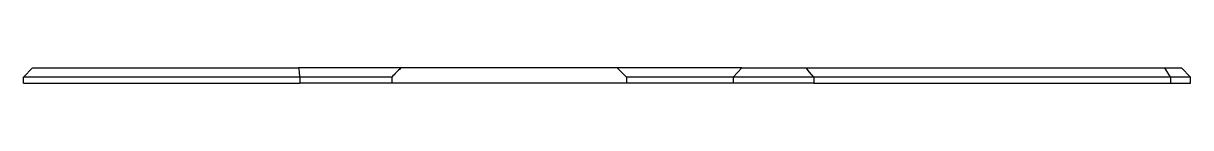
# Paper-space layout '_Dessous' of a CAD drawing. Header units: millimetres. Extents: x -80 to 112, y 0 to 3.
import ezdxf

# ---------------------------------------------------------------- set-up
doc = ezdxf.new("R2010")
doc.units = ezdxf.units.MM

psp = doc.layouts.new('_Dessous')

# ---------------------------------------------------------------- linework, layer by layer
at = {"color": 7, "linetype": 'Continuous', "lineweight": 25}
for p, q in [((-78.12, 2.5), (-79.62, 1)), ((38.15, 2.5), (-34.5, 2.5)), ((36.73, 1), (38.15, 2.5)), ((108.41, 1), (107.53, 2.5)), ((107.53, 2.5), (110.24, 2.5)), ((111.74, 1), (110.24, 2.5)), ((-79.63, 1), (-79.63, 0)), ((-19.24, 1), (-34.3, 1)), ((-34.3, 1), (-34.3, 0)), ((36.73, 0), (-34.3, 0)), ((-19.24, 1), (-19.24, 0)), ((19.24, 1), (19.24, 0)), ((36.73, 1), (19.24, 1)), ((36.73, 1), (36.73, 0)), ((49.96, 1), (49.96, 0)), ((108.41, 1), (108.41, 0)), ((111.74, 1), (108.41, 1)), ((108.41, 0), (111.74, 0)), ((111.74, 0), (111.74, 1))]:
    psp.add_line(p, q, dxfattribs=at)
at = {"color": 7, "linetype": 'Continuous', "lineweight": 25, "flags": 128}
psp.add_lwpolyline([(49.96, 1), (49.27, 1.81), (48.69, 2.5)], dxfattribs=at)
at = {"color": 7, "linetype": 'Continuous', "lineweight": 25}
for points, knots in [([(-78.08, 2.5), (-78.09, 2.5), (-78.09, 2.5), (-77.5, 2.5), (-76.72, 2.5), (-75.82, 2.5), (-74.9, 2.5), (-73.7, 2.5), (-72.14, 2.5), (-70.22, 2.5), (-68.11, 2.5), (-66.09, 2.5), (-64.13, 2.5), (-62.3, 2.5), (-60.35, 2.5), (-58.29, 2.5), (-55.56, 2.5), (-52.08, 2.5), (-47.85, 2.5), (-43.49, 2.5), (-39.05, 2.5), (-36.04, 2.5), (-34.5, 2.5)], [0, 0, 0, 0, 0.055667, 0.102686, 0.15014, 0.180956, 0.212585, 0.245164, 0.29154, 0.340272, 0.386429, 0.434884, 0.470165, 0.506683, 0.544476, 0.583576, 0.624013, 0.696337, 0.772807, 0.848404, 0.922491, 1, 1, 1, 1]), ([(-34.5, 2.5), (-34.49, 2.37), (-34.46, 2.11), (-34.41, 1.73), (-34.36, 1.36), (-34.32, 1.12), (-34.3, 1)], [0, 0, 0, 0, 0.262074, 0.516105, 0.762082, 1, 1, 1, 1]), ([(38.15, 2.5), (38.18, 2.5), (38.23, 2.5), (38.32, 2.5), (38.41, 2.5), (38.51, 2.5), (38.62, 2.5), (38.73, 2.5), (38.89, 2.5), (39.09, 2.5), (39.44, 2.5), (39.94, 2.5), (40.62, 2.5), (41.36, 2.5), (42.13, 2.5), (42.93, 2.5), (43.73, 2.5), (44.54, 2.5), (45.33, 2.5), (46.11, 2.5), (46.85, 2.5), (47.56, 2.5), (48.03, 2.5), (48.32, 2.5), (48.45, 2.5), (48.58, 2.5), (48.65, 2.5), (48.69, 2.5)], [0, 0, 0, 0, 0.018538, 0.036802, 0.054816, 0.072608, 0.090204, 0.107634, 0.124927, 0.156359, 0.187582, 0.249673, 0.312356, 0.374713, 0.437412, 0.499831, 0.56239, 0.624913, 0.687109, 0.749693, 0.812155, 0.874538, 0.937232, 0.952995, 0.968477, 0.984395, 1, 1, 1, 1]), ([(48.69, 2.5), (48.85, 2.5), (49.17, 2.5), (49.66, 2.5), (50.14, 2.5), (50.63, 2.5), (51.38, 2.5), (52.39, 2.5), (53.5, 2.5), (54.4, 2.5), (55.34, 2.5), (57.04, 2.5), (59.63, 2.5), (62.98, 2.5), (66.54, 2.5), (70.27, 2.5), (74.17, 2.5), (78.2, 2.5), (81.65, 2.5), (84.44, 2.5), (86.55, 2.5), (88.67, 2.5), (90.8, 2.5), (92.59, 2.5), (94.01, 2.5), (95.08, 2.5), (96.16, 2.5), (97.23, 2.5), (98.3, 2.5), (99.72, 2.5), (101.13, 2.5), (102.54, 2.5), (103.58, 2.5), (104.61, 2.5), (105.45, 2.5), (106.11, 2.5), (106.6, 2.5), (107.08, 2.5), (107.38, 2.5), (107.53, 2.5)], [0, 0, 0, 0, 0.012895, 0.025584, 0.038069, 0.050351, 0.062429, 0.094347, 0.124696, 0.140257, 0.155825, 0.187003, 0.249686, 0.312424, 0.374681, 0.436819, 0.499147, 0.561881, 0.62458, 0.655881, 0.687171, 0.718462, 0.749762, 0.781073, 0.796731, 0.81239, 0.828049, 0.843706, 0.859362, 0.875014, 0.906307, 0.921952, 0.937575, 0.953162, 0.968726, 0.976733, 0.984307, 0.992396, 1, 1, 1, 1]), ([(-34.3, 1), (-36.61, 1), (-41.06, 1), (-47.32, 1), (-52.98, 1), (-58.04, 1), (-62.3, 1), (-65.84, 1), (-68.75, 1), (-71.68, 1), (-74.46, 1), (-76.86, 1), (-78.51, 1), (-79.47, 1), (-79.57, 1), (-79.61, 1)], [0, 0, 0, 0, 0.112984, 0.217679, 0.314493, 0.403858, 0.486242, 0.549932, 0.609444, 0.665123, 0.742252, 0.812978, 0.878819, 0.941396, 1, 1, 1, 1]), ([(-79.58, 0), (-79.58, 0), (-79.56, 0), (-78.97, 0), (-77.87, 0), (-76.2, 0), (-73.97, 0), (-71.16, 0), (-67.73, 0), (-63.71, 0), (-59.09, 0), (-53.87, 0), (-47.98, 0), (-41.41, 0), (-36.74, 0), (-34.3, 0)], [0, 0, 0, 0, 0.04009, 0.09374, 0.149281, 0.207822, 0.270396, 0.33798, 0.411464, 0.491659, 0.57691, 0.669831, 0.77098, 0.880876, 1, 1, 1, 1]), ([(108.41, 1), (99.72, 1), (70.27, 1), (51.67, 1), (49.96, 1)], [0.2972801, 0.2972801, 0.2972801, 0.2972801, 0.8793121, 0.9455184, 0.9455184, 0.9455184, 0.9455184]), ([(49.96, 0), (51.67, 0), (70.27, 0), (99.72, 0), (108.41, 0)], [0.2972801, 0.2972801, 0.2972801, 0.2972801, 0.3634864, 0.9455184, 0.9455184, 0.9455184, 0.9455184])]:
    psp.add_open_spline(points, degree=3, knots=knots, dxfattribs=at)
for points in [[(-17.73, 2.5), (-18.23, 2), (-18.73, 1.5), (-19.24, 1)], [(19.24, 1), (18.73, 1.5), (18.23, 2), (17.73, 2.5)], [(49.96, 1), (47.41, 1), (38.87, 1), (36.73, 1)], [(49.96, 0), (47.41, 0), (38.87, 0), (36.73, 0)]]:
    psp.add_open_spline(points, degree=3, dxfattribs=at)

doc.saveas('drawing.dxf')
